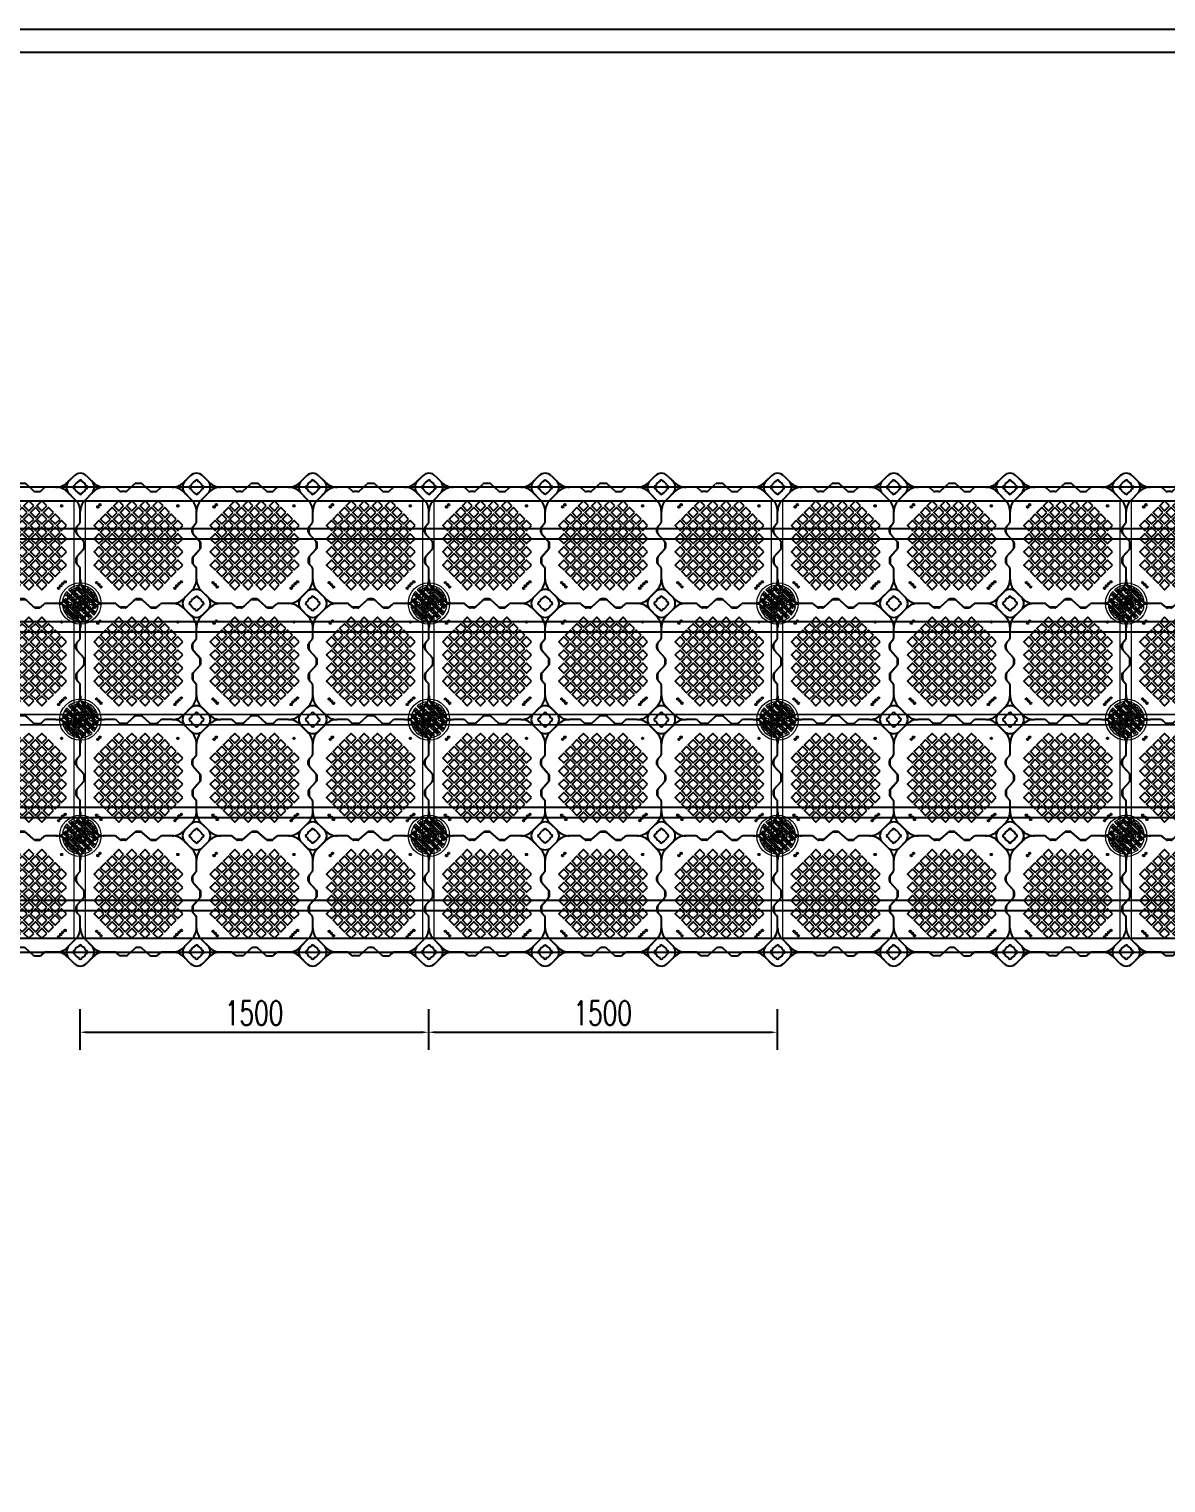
# Model space of a CAD drawing. Extents: x -31693 to 409283, y -98233 to 151957.
# Drawn here: x 226014 to 274927, y 89410 to 151957 of the extents above; entities that cross this region are included whole.
import ezdxf

# ---------------------------------------------------------------- set-up
doc = ezdxf.new("R2010")
doc.units = 0
doc.header["$LTSCALE"] = 1000
doc.header["$MEASUREMENT"] = 0
doc.layers.add('2维浮筒', color=253, linetype='Continuous', lineweight=5)
doc.layers.add('文字及标注', color=3, linetype='Continuous', lineweight=15)
for name, color, linetype in [('PUB_DIM', 3, 'Continuous'), ('W-FLOAT_BOWL浮筒', 253, 'Continuous'), ('W-STEEL_FRAME钢架', 3, 'Continuous'), ('短销钉', 253, 'Continuous'), ('边梁（14a槽钢', 3, 'Continuous')]:
    doc.layers.add(name, color=color, linetype=linetype)
doc.styles.add('STANDARD_T3', font='simplex.shx', dxfattribs={"width": 0.7, "bigfont": 'gbcbig.shx'})
doc.dimstyles.new('W&&30', dxfattribs={"dimtxt": 105, "dimasz": 30, "dimexe": 75, "dimexo": 90, "dimgap": 30, "dimtad": 1, "dimdec": 0, "dimzin": 0, "dimdsep": 46, "dimtxsty": 'STANDARD_T3', "dimcen": 0.09, "dimclrd": 1, "dimclre": 1, "dimclrt": 7, "dimazin": 2, "dimtfac": 1, "dimtdec": 0, "dimtix": 1, "dimtmove": 2, "dimatfit": 3, "dimfxl": 100, "dimtolj": 1, "dimtzin": 0, "dimarcsym": 0})

# ---------------------------------------------------------------- blocks, each defined once
blk = doc.blocks.new('旗华浮筒')
at = {"layer": 'W-FLOAT_BOWL浮筒'}
for p, q in [((-548.8, 526.9), (-526.9, 548.8)), ((-473.2, 548.8), (-444.8, 520.5)), ((-332.9, 513.4), (-344.7, 502.6)), ((-303.9, 516), (-326.1, 516)), ((-297.1, 513.4), (-264.4, 483.6)), ((-202.9, 513.4), (-235.6, 483.6)), ((-196.1, 516), (-173.9, 516)), ((-167.1, 513.4), (-155.3, 502.6)), ((-26.8, 548.8), (-55.2, 520.5)), ((26.9, 548.8), (48.8, 526.9)), ((-548.8, 473.2), (-520.5, 444.8)), ((-479.5, 444.8), (-444.8, 479.5)), ((-395.4, 500), (-351.5, 500)), ((-257.6, 481), (-242.4, 481)), ((-148.5, 500), (-104.7, 500)), ((-20.5, 444.8), (-55.2, 479.5)), ((48.8, 473.2), (20.5, 444.8)), ((-500, 351.5), (-500, 395.4)), ((0, 351.3), (0, 395.4)), ((-516, 303.9), (-516, 326.1)), ((-513.4, 332.9), (-502.6, 344.7)), ((-19, 307.4), (-19, 322.6)), ((-16.4, 329.4), (-2.6, 344.5)), ((-513.4, 297.1), (-483.6, 264.4)), ((-481, 242.4), (-481, 257.6)), ((-16.4, 300.6), (13.4, 267.9)), ((16, 238.9), (16, 261.1)), ((-516, 196.1), (-516, 173.9)), ((-513.4, 202.9), (-483.6, 235.6)), ((-19, 192.6), (-19, 177.4)), ((-16.4, 199.4), (13.4, 232.1)), ((-513.4, 167.1), (-502.6, 155.3)), ((-500, 104.7), (-500, 148.5)), ((-16.4, 170.6), (-2.6, 155.5)), ((0, 104.7), (0, 148.7)), ((-548.8, 26.8), (-520.5, 55.2)), ((-444.8, 20.5), (-479.5, 55.2)), ((-395.4, 0), (-351.3, 0)), ((-329.4, 16.4), (-344.5, 2.6)), ((-307.4, 19), (-322.6, 19)), ((-300.6, 16.4), (-267.9, -13.4)), ((-199.4, 16.4), (-232.1, -13.4)), ((-192.6, 19), (-177.4, 19)), ((-170.6, 16.4), (-155.5, 2.6)), ((-148.7, 0), (-104.7, 0)), ((-55.2, 20.5), (-20.5, 55.2)), ((48.8, 26.8), (20.5, 55.2)), ((-526.9, -48.8), (-548.8, -26.9)), ((-473.2, -48.8), (-444.8, -20.5)), ((-261.1, -16), (-238.9, -16)), ((-26.8, -48.8), (-55.2, -20.5)), ((48.8, -26.9), (26.9, -48.8))]:
    blk.add_line(p, q, dxfattribs=at)
for points in [[(-334.9, 398.5), (-313.6, 419.7), (-334.9, 440.9), (-356.1, 419.7)], [(-278.3, 398.5), (-257.1, 419.7), (-278.3, 440.9), (-299.5, 419.7)], [(-221.7, 398.5), (-200.5, 419.7), (-221.7, 440.9), (-242.9, 419.7)], [(-165.1, 398.5), (-143.9, 419.7), (-165.1, 440.9), (-186.4, 419.7)], [(-391.4, 341.9), (-370.2, 363.1), (-391.4, 384.4), (-412.6, 363.1)], [(-363.1, 370.2), (-341.9, 391.4), (-363.1, 412.6), (-384.4, 391.4)], [(-334.9, 341.9), (-313.6, 363.1), (-334.9, 384.4), (-356.1, 363.1)], [(-306.6, 370.2), (-285.4, 391.4), (-306.6, 412.6), (-327.8, 391.4)], [(-278.3, 341.9), (-257.1, 363.1), (-278.3, 384.4), (-299.5, 363.1)], [(-250, 370.2), (-228.8, 391.4), (-250, 412.6), (-271.2, 391.4)], [(-221.7, 341.9), (-200.5, 363.1), (-221.7, 384.4), (-242.9, 363.1)], [(-193.4, 370.2), (-172.2, 391.4), (-193.4, 412.6), (-214.6, 391.4)], [(-165.1, 341.9), (-143.9, 363.1), (-165.1, 384.4), (-186.4, 363.1)], [(-136.9, 370.2), (-115.6, 391.4), (-136.9, 412.6), (-158.1, 391.4)], [(-108.6, 341.9), (-87.4, 363.1), (-108.6, 384.4), (-129.8, 363.1)], [(-419.7, 313.6), (-398.5, 334.9), (-419.7, 356.1), (-440.9, 334.9)], [(-391.4, 285.4), (-370.2, 306.6), (-391.4, 327.8), (-412.6, 306.6)], [(-363.1, 313.6), (-341.9, 334.9), (-363.1, 356.1), (-384.4, 334.9)], [(-334.9, 285.4), (-313.6, 306.6), (-334.9, 327.8), (-356.1, 306.6)], [(-306.6, 313.6), (-285.4, 334.9), (-306.6, 356.1), (-327.8, 334.9)], [(-278.3, 285.4), (-257.1, 306.6), (-278.3, 327.8), (-299.5, 306.6)], [(-250, 313.6), (-228.8, 334.9), (-250, 356.1), (-271.2, 334.9)], [(-221.7, 285.4), (-200.5, 306.6), (-221.7, 327.8), (-242.9, 306.6)], [(-193.4, 313.6), (-172.2, 334.9), (-193.4, 356.1), (-214.6, 334.9)], [(-165.1, 285.4), (-143.9, 306.6), (-165.1, 327.8), (-186.4, 306.6)], [(-136.9, 313.6), (-115.6, 334.9), (-136.9, 356.1), (-158.1, 334.9)], [(-108.6, 285.4), (-87.4, 306.6), (-108.6, 327.8), (-129.8, 306.6)], [(-80.3, 313.6), (-59.1, 334.9), (-80.3, 356.1), (-101.5, 334.9)], [(-419.7, 257.1), (-398.5, 278.3), (-419.7, 299.5), (-440.9, 278.3)], [(-391.4, 228.8), (-370.2, 250), (-391.4, 271.2), (-412.6, 250)], [(-363.1, 257.1), (-341.9, 278.3), (-363.1, 299.5), (-384.4, 278.3)], [(-334.9, 228.8), (-313.6, 250), (-334.9, 271.2), (-356.1, 250)], [(-306.6, 257.1), (-285.4, 278.3), (-306.6, 299.5), (-327.8, 278.3)], [(-278.3, 228.8), (-257.1, 250), (-278.3, 271.2), (-299.5, 250)], [(-250, 257.1), (-228.8, 278.3), (-250, 299.5), (-271.2, 278.3)], [(-221.7, 228.8), (-200.5, 250), (-221.7, 271.2), (-242.9, 250)], [(-193.4, 257.1), (-172.2, 278.3), (-193.4, 299.5), (-214.6, 278.3)], [(-165.1, 228.8), (-143.9, 250), (-165.1, 271.2), (-186.4, 250)], [(-136.9, 257.1), (-115.6, 278.3), (-136.9, 299.5), (-158.1, 278.3)], [(-108.6, 228.8), (-87.4, 250), (-108.6, 271.2), (-129.8, 250)], [(-80.3, 257.1), (-59.1, 278.3), (-80.3, 299.5), (-101.5, 278.3)], [(-419.7, 200.5), (-398.5, 221.7), (-419.7, 242.9), (-440.9, 221.7)], [(-391.4, 172.2), (-370.2, 193.4), (-391.4, 214.6), (-412.6, 193.4)], [(-363.1, 200.5), (-341.9, 221.7), (-363.1, 242.9), (-384.4, 221.7)], [(-334.9, 172.2), (-313.6, 193.4), (-334.9, 214.6), (-356.1, 193.4)], [(-306.6, 200.5), (-285.4, 221.7), (-306.6, 242.9), (-327.8, 221.7)], [(-278.3, 172.2), (-257.1, 193.4), (-278.3, 214.6), (-299.5, 193.4)], [(-250, 200.5), (-228.8, 221.7), (-250, 242.9), (-271.2, 221.7)], [(-221.7, 172.2), (-200.5, 193.4), (-221.7, 214.6), (-242.9, 193.4)], [(-193.4, 200.5), (-172.2, 221.7), (-193.4, 242.9), (-214.6, 221.7)], [(-165.1, 172.2), (-143.9, 193.4), (-165.1, 214.6), (-186.4, 193.4)], [(-136.9, 200.5), (-115.6, 221.7), (-136.9, 242.9), (-158.1, 221.7)], [(-108.6, 172.2), (-87.4, 193.4), (-108.6, 214.6), (-129.8, 193.4)], [(-80.3, 200.5), (-59.1, 221.7), (-80.3, 242.9), (-101.5, 221.7)], [(-419.7, 143.9), (-398.5, 165.1), (-419.7, 186.4), (-440.9, 165.1)], [(-391.4, 115.6), (-370.2, 136.9), (-391.4, 158.1), (-412.6, 136.9)], [(-363.1, 143.9), (-341.9, 165.1), (-363.1, 186.4), (-384.4, 165.1)], [(-363.1, 87.4), (-341.9, 108.6), (-363.1, 129.8), (-384.4, 108.6)], [(-334.9, 115.6), (-313.6, 136.9), (-334.9, 158.1), (-356.1, 136.9)], [(-306.6, 143.9), (-285.4, 165.1), (-306.6, 186.4), (-327.8, 165.1)], [(-306.6, 87.4), (-285.4, 108.6), (-306.6, 129.8), (-327.8, 108.6)], [(-278.3, 115.6), (-257.1, 136.9), (-278.3, 158.1), (-299.5, 136.9)], [(-250, 143.9), (-228.8, 165.1), (-250, 186.4), (-271.2, 165.1)], [(-250, 87.4), (-228.8, 108.6), (-250, 129.8), (-271.2, 108.6)], [(-221.7, 115.6), (-200.5, 136.9), (-221.7, 158.1), (-242.9, 136.9)], [(-193.4, 143.9), (-172.2, 165.1), (-193.4, 186.4), (-214.6, 165.1)], [(-193.4, 87.4), (-172.2, 108.6), (-193.4, 129.8), (-214.6, 108.6)], [(-165.1, 115.6), (-143.9, 136.9), (-165.1, 158.1), (-186.4, 136.9)], [(-136.9, 143.9), (-115.6, 165.1), (-136.9, 186.4), (-158.1, 165.1)], [(-136.9, 87.4), (-115.6, 108.6), (-136.9, 129.8), (-158.1, 108.6)], [(-108.6, 115.6), (-87.4, 136.9), (-108.6, 158.1), (-129.8, 136.9)], [(-80.3, 143.9), (-59.1, 165.1), (-80.3, 186.4), (-101.5, 165.1)], [(-334.9, 59.1), (-313.6, 80.3), (-334.9, 101.5), (-356.1, 80.3)], [(-278.3, 59.1), (-257.1, 80.3), (-278.3, 101.5), (-299.5, 80.3)], [(-221.7, 59.1), (-200.5, 80.3), (-221.7, 101.5), (-242.9, 80.3)], [(-165.1, 59.1), (-143.9, 80.3), (-165.1, 101.5), (-186.4, 80.3)]]:
    blk.add_lwpolyline(points, close=True, dxfattribs=at)
for centre in [(-429.4, 411), (-419.7, 419.7), (-411, 429.4), (-84.8, 424.4), (-75.6, 415.2), (-434.7, 92.9), (-424.4, 84.8), (-415.2, 75.6), (-407.1, 65.3), (-80.3, 80.3)]:
    blk.add_circle(centre, 3.5, dxfattribs=at)
for centre, radius, start, end in [((-522, 500), 38, 135, 225), ((-524, 500), 7, 90, 270), ((-500, 522), 38, 45, 135), ((-500, 500), 25, 106.2602, 163.7398), ((-500, 524), 7, 0, 180), ((-500, 500), 25, 16.2602, 73.7398), ((-476, 500), 7, 270, 90), ((-395.3, 570), 70, 225, 270), ((-351.5, 510), 10, 270, 312.27369), ((-326.1, 506), 10, 90, 132.27369), ((-303.9, 506), 10, 47.72631, 90), ((-196.1, 506), 10, 90, 132.27369), ((-173.9, 506), 10, 47.72631, 90), ((-148.5, 510), 10, 227.72631, 270), ((-104.7, 570), 70, 270, 315), ((-24, 500), 7, 90, 270), ((0, 522), 38, 45, 135), ((0, 500), 25, 106.2602, 163.7398), ((0, 524), 7, 0, 180), ((0, 500), 25, 16.2602, 73.7398), ((24, 500), 7, 270, 90), ((22, 500), 38, 315, 45), ((-500, 500), 25, 196.2602, 253.7398), ((-570, 395.3), 70, 0, 45), ((-500, 476), 7, 180, 0), ((-430, 395.3), 70, 135, 180), ((-500, 500), 25, 286.2602, 343.7398), ((-395.3, 430), 70, 90, 135), ((-257.6, 491), 10, 227.72631, 270), ((-242.4, 491), 10, 270, 312.27369), ((-104.7, 430), 70, 45, 90), ((0, 500), 25, 196.2602, 253.7398), ((-70, 395.3), 70, 0, 45), ((0, 476), 7, 180, 0), ((70, 395.3), 70, 135, 180), ((0, 500), 25, 286.2602, 343.7398), ((-506, 326.1), 10, 137.72631, 180), ((-510, 351.5), 10, 317.72631, 0), ((-9, 322.6), 10, 137.72631, 180), ((-10, 351.3), 10, 317.72631, 0), ((-506, 303.9), 10, 180, 222.27369), ((-491, 257.6), 10, 0, 42.27369), ((-9, 307.4), 10, 180, 222.27369), ((6, 261.1), 10, 0, 42.27369), ((-506, 196.1), 10, 137.72631, 180), ((-491, 242.4), 10, 317.72631, 0), ((-9, 192.6), 10, 137.72631, 180), ((6, 238.9), 10, 317.72631, 0), ((-506, 173.9), 10, 180, 222.27369), ((-510, 148.5), 10, 0, 42.27369), ((-9, 177.4), 10, 180, 222.27369), ((-10, 148.7), 10, 0, 42.27369), ((-570, 104.7), 70, 315, 0), ((-430, 104.7), 70, 180, 225), ((-70, 104.7), 70, 315, 0), ((70, 104.7), 70, 180, 225), ((-522, 0), 38, 135, 225), ((-524, 0), 7, 90, 270), ((-500, 0), 25, 106.2602, 163.7398), ((-500, 24), 7, 0, 180), ((-500, 0), 25, 16.2602, 73.7398), ((-476, 0), 7, 270, 90), ((-395.3, 70), 70, 225, 270), ((-395.3, -70), 70, 90, 135), ((-351.3, 10), 10, 270, 312.27369), ((-322.6, 9), 10, 90, 132.27369), ((-307.4, 9), 10, 47.72631, 90), ((-192.6, 9), 10, 90, 132.27369), ((-177.4, 9), 10, 47.72631, 90), ((-148.7, 10), 10, 227.72631, 270), ((-104.7, 70), 70, 270, 315), ((-104.7, -70), 70, 45, 90), ((-24, 0), 7, 90, 270), ((0, 0), 25, 106.2602, 163.7398), ((0, 24), 7, 0, 180), ((0, 0), 25, 16.2602, 73.7398), ((24, 0), 7, 270, 90), ((22, 0), 38, 315, 45), ((-500, -22), 38, 225, 315), ((-500, 0), 25, 196.2602, 253.7398), ((-500, -24), 7, 180, 0), ((-500, 0), 25, 286.2602, 343.7398), ((-261.1, -6), 10, 227.72631, 270), ((-238.9, -6), 10, 270, 312.27369), ((0, -22), 38, 225, 315), ((0, 0), 25, 196.2602, 253.7398), ((0, -24), 7, 180, 0), ((0, 0), 25, 286.2602, 343.7398)]:
    blk.add_arc(centre, radius, start, end, dxfattribs=at)
blk = doc.blocks.new('dsm2')
at = {"color": 251, "lineweight": 5}
for p, q in [((-77.5, 0.3), (-0.3, 77.5)), ((-76.4, -12.8), (12.8, 76.4)), ((-58.2, -51.2), (51.2, 58.2)), ((-51.2, -58.2), (58.2, 51.2)), ((-12.8, -76.4), (76.4, 12.8)), ((0.3, -77.5), (77.5, -0.3))]:
    blk.add_line(p, q, dxfattribs=at)
for centre, radius in [((0, 0), 89), ((-32.2, 64), 2.5), ((-20.9, 65.4), 2.5), ((-14.5, 71.8), 2.5), ((7.4, 62.6), 2.5), ((13.8, 68.9), 2.5), ((18.7, 64), 2.5), ((35, 60.5), 2.5), ((-71.8, 14.5), 2.5), ((-65.4, 20.9), 2.5), ((-64, 32.2), 2.5), ((-59, 27.2), 2.5), ((-57.6, 38.5), 2.5), ((-56.2, -1.1), 2.5), ((-52.7, 33.6), 2.5), ((-51.3, 44.9), 2.5), ((-49.9, 5.3), 2.5), ((-46.3, 40), 2.5), ((-44.9, 51.3), 2.5), ((-44.9, 0.4), 2.5), ((-43.5, 11.7), 2.5), ((-40, 46.3), 2.5), ((-38.5, 57.6), 2.5), ((-38.5, 6.7), 2.5), ((-37.1, 18), 2.5), ((-33.6, 52.7), 2.5), ((-32.2, 13.1), 2.5), ((-30.8, 24.4), 2.5), ((-27.2, 59), 2.5), ((-25.8, 19.4), 2.5), ((-24.4, 30.8), 2.5), ((-22.3, 3.2), 2.5), ((-19.4, 25.8), 2.5), ((-18, 37.1), 2.5), ((-17.3, -1.8), 2.5), ((-15.9, 9.5), 2.5), ((-13.1, 32.2), 2.5), ((-11.7, 43.5), 2.5), ((-11, 4.6), 2.5), ((-9.5, 15.9), 2.5), ((-6.7, 38.5), 2.5), ((-4.6, 11), 2.5), ((0, 45), 6), ((-3.2, 22.3), 2.5), ((1.1, 56.2), 2.5), ((1.8, 17.3), 2.5), ((3.2, 28.6), 2.5), ((6, 51.3), 2.5), ((8.1, 23.7), 2.5), ((9.5, 35), 2.5), ((12.4, 57.6), 2.5), ((14.5, 30.1), 2.5), ((15.9, 41.4), 2.5), ((17.3, 1.8), 2.5), ((20.9, 36.4), 2.5), ((22.3, 47.7), 2.5), ((23.7, 8.1), 2.5), ((27.2, 42.8), 2.5), ((28.6, 54.1), 2.5), ((28.6, 3.2), 2.5), ((30.1, 14.5), 2.5), ((33.6, 49.1), 2.5), ((35, 9.5), 2.5), ((36.4, 20.9), 2.5), ((40, 55.5), 2.5), ((41.4, 15.9), 2.5), ((42.8, 27.2), 2.5), ((44.9, -0.4), 2.5), ((47.7, 22.3), 2.5), ((49.1, 33.6), 2.5), ((51.3, 6), 2.5), ((54.1, 28.6), 2.5), ((55.5, 40), 2.5), ((56.2, 1.1), 2.5), ((57.6, 12.4), 2.5), ((60.5, 35), 2.5), ((62.6, 7.4), 2.5), ((64, 18.7), 2.5), ((68.9, 13.8), 2.5), ((-68.9, -13.8), 2.5), ((-64, -18.7), 2.5), ((-62.6, -7.4), 2.5), ((-60.5, -35), 2.5), ((-57.6, -12.4), 2.5), ((-55.5, -40), 2.5), ((-54.1, -28.6), 2.5), ((-51.3, -6), 2.5), ((-49.1, -33.6), 2.5), ((-47.7, -22.3), 2.5), ((-42.8, -27.2), 2.5), ((-41.4, -15.9), 2.5), ((-40, -55.5), 2.5), ((-36.4, -20.9), 2.5), ((-35, -9.5), 2.5), ((-35, -60.5), 2.5), ((-33.6, -49.1), 2.5), ((-30.1, -14.5), 2.5), ((-28.6, -3.2), 2.5), ((-28.6, -54.1), 2.5), ((-27.2, -42.8), 2.5), ((-23.7, -8.1), 2.5), ((-22.3, -47.7), 2.5), ((-20.9, -36.4), 2.5), ((-18.7, -64), 2.5), ((-15.9, -41.4), 2.5), ((-14.5, -30.1), 2.5), ((-12.4, -57.6), 2.5), ((-9.5, -35), 2.5), ((-8.1, -23.7), 2.5), ((-7.4, -62.6), 2.5), ((-6, -51.3), 2.5), ((0, -45), 6), ((-3.2, -28.6), 2.5), ((-1.8, -17.3), 2.5), ((-1.1, -56.2), 2.5), ((3.2, -22.3), 2.5), ((4.6, -11), 2.5), ((6.7, -38.5), 2.5), ((9.5, -15.9), 2.5), ((11, -4.6), 2.5), ((11.7, -43.5), 2.5), ((13.1, -32.2), 2.5), ((15.9, -9.5), 2.5), ((18, -37.1), 2.5), ((19.4, -25.8), 2.5), ((22.3, -3.2), 2.5), ((24.4, -30.8), 2.5), ((25.8, -19.4), 2.5), ((27.2, -59), 2.5), ((30.8, -24.4), 2.5), ((32.2, -13.1), 2.5), ((32.2, -64), 2.5), ((33.6, -52.7), 2.5), ((37.1, -18), 2.5), ((38.5, -6.7), 2.5), ((38.5, -57.6), 2.5), ((40, -46.3), 2.5), ((43.5, -11.7), 2.5), ((44.9, -51.3), 2.5), ((46.3, -40), 2.5), ((49.9, -5.3), 2.5), ((51.3, -44.9), 2.5), ((52.7, -33.6), 2.5), ((57.6, -38.5), 2.5), ((59, -27.2), 2.5), ((64, -32.2), 2.5), ((65.4, -20.9), 2.5), ((71.8, -14.5), 2.5), ((-13.8, -68.9), 2.5), ((14.5, -71.8), 2.5), ((20.9, -65.4), 2.5)]:
    blk.add_circle(centre, radius, dxfattribs=at)
for centre, radius, start, end in [((0, 0), 77.5, 90.20868, 179.79132), ((0, 0), 77.5, 48.69907, 80.49593), ((-5.3, 49.9), 2.5, 9.98859, 265.11194), ((0, 0), 77.5, 9.50407, 41.30093), ((0, 0), 77.5, 189.50407, 221.30093), ((0, 0), 77.5, 228.69907, 260.49593), ((0, 0), 77.5, 270.20868, 359.79132), ((5.3, -49.9), 2.5, 189.98859, 85.11194)]:
    blk.add_arc(centre, radius, start, end, dxfattribs=at)
blk = doc.blocks.new('ds')
at = {"color": 6}
blk.add_lwpolyline([(-6.5, -3.8), (0, -7.5), (6.5, -3.8), (6.5, 3.8), (0, 7.5), (-6.5, 3.8)], close=True, dxfattribs=at)
at = {"color": 5, "lineweight": -3}
blk.add_circle((0, 0), 9, dxfattribs=at)
at = {"lineweight": -3}
blk.add_circle((0, 0), 4, dxfattribs=at)
at = {"color": 251, "lineweight": 5, "rotation": 90}
blk.add_blockref('dsm2', (0, 0), dxfattribs=at)
blk = doc.blocks.new('*U88')
at = {"layer": '文字及标注', "color": 5}
blk.add_lwpolyline([(-25, -971), (25, -971), (25, 913), (-25, 913)], close=True, dxfattribs=at)
blk = doc.blocks.new('*U89')
at = {"layer": '文字及标注', "color": 0, "linetype": 'ByBlock', "lineweight": -2, "transparency": 16777216}
for p in [(0, 0), (1500, 0), (3000, 0), (4500, 0)]:
    blk.add_blockref('*U88', p, dxfattribs=at)
blk = doc.blocks.new('*D100')
at = {"layer": 'Defpoints', "color": 0, "transparency": 16777216}
for p in [(227013.3, 30611.8), (228513.3, 30611.8), (228513.3, 30209)]:
    blk.add_point(p, dxfattribs=at)
at = {"layer": 'PUB_DIM', "color": 1, "lineweight": -2, "transparency": 16777216}
for p, q in [((227013.3, 30309), (227013.3, 30134)), ((228513.3, 30309), (228513.3, 30134)), ((227043.3, 30209), (228483.3, 30209))]:
    blk.add_line(p, q, dxfattribs=at)
at = {"layer": 'PUB_DIM', "color": 1, "transparency": 16777216}
for points in [[(227043.3, 30214), (227043.3, 30204), (227013.3, 30209)], [(228483.3, 30214), (228483.3, 30204), (228513.3, 30209)]]:
    blk.add_solid(points, dxfattribs=at)
at = {"layer": 'PUB_DIM', "color": 7, "transparency": 16777216, "insert": (227763.3, 30291.5), "char_height": 105, "attachment_point": 5, "style": 'STANDARD_T3'}
blk.add_mtext('\\A1;1500', dxfattribs=at)
blk = doc.blocks.new('*D101')
at = {"layer": 'Defpoints', "color": 0, "transparency": 16777216}
for p in [(228513.3, 30611.8), (230013.3, 30611.8), (230013.3, 30209)]:
    blk.add_point(p, dxfattribs=at)
at = {"layer": 'PUB_DIM', "color": 1, "lineweight": -2, "transparency": 16777216}
for p, q in [((228513.3, 30309), (228513.3, 30134)), ((230013.3, 30309), (230013.3, 30134)), ((228543.3, 30209), (229983.3, 30209))]:
    blk.add_line(p, q, dxfattribs=at)
at = {"layer": 'PUB_DIM', "color": 1, "transparency": 16777216}
for points in [[(228543.3, 30214), (228543.3, 30204), (228513.3, 30209)], [(229983.3, 30214), (229983.3, 30204), (230013.3, 30209)]]:
    blk.add_solid(points, dxfattribs=at)
at = {"layer": 'PUB_DIM', "color": 7, "transparency": 16777216, "insert": (229263.3, 30291.5), "char_height": 105, "attachment_point": 5, "style": 'STANDARD_T3'}
blk.add_mtext('\\A1;1500', dxfattribs=at)
blk = doc.blocks.new('ADad')
at = {"layer": '2维浮筒'}
for p, q in [((229999.7, 31857.8), (229999.7, 31880.1)), ((230002.3, 31851.1), (230032.1, 31818.3)), ((231499.7, 31857.8), (231499.7, 31880.1)), ((230002.3, 31756.8), (230032.1, 31789.6)), ((230034.7, 31796.3), (230034.7, 31811.6)), ((229999.7, 31750.1), (229999.7, 31727.8)), ((230002.3, 31721.1), (230013.1, 31709.2)), ((230015.7, 31658.5), (230015.7, 31702.5)), ((229966.9, 31580.8), (229995.2, 31609.1)), ((229966.9, 31580.9), (229988.8, 31602.8)), ((229966.9, 31580.9), (229988.8, 31602.8)), ((229966.9, 31580.9), (229988.8, 31602.8)), ((230070.9, 31574.5), (230036.2, 31609.2)), ((230042.5, 31602.8), (230070.9, 31574.5)), ((230042.5, 31602.8), (230070.9, 31574.5)), ((230042.5, 31602.8), (230070.9, 31574.5)), ((229966.9, 31527.1), (229995.2, 31498.8)), ((229988.8, 31505.1), (229966.9, 31527)), ((229988.8, 31505.1), (229966.9, 31527)), ((229988.8, 31505.1), (229966.9, 31527)), ((230070.9, 31533.4), (230036.2, 31498.7)), ((230042.5, 31505.1), (230070.9, 31533.4)), ((230042.5, 31505.1), (230070.9, 31533.4)), ((230042.5, 31505.1), (230070.9, 31533.4)), ((230015.7, 31405.4), (230015.7, 31449.2)), ((229999.7, 31357.8), (229999.7, 31380.1)), ((230002.3, 31386.8), (230013.1, 31398.7)), ((230002.3, 31351.1), (230032.1, 31318.3)), ((230002.3, 31256.8), (230032.1, 31289.6)), ((230034.7, 31296.3), (230034.7, 31311.6)), ((229999.7, 31250.1), (229999.7, 31227.8)), ((230002.3, 31221.1), (230013.1, 31209.2)), ((230015.7, 31158.5), (230015.7, 31202.5)), ((229966.9, 31080.8), (229995.2, 31109.1)), ((229966.9, 31080.9), (229988.8, 31102.8)), ((230070.9, 31074.5), (230036.2, 31109.2)), ((230042.5, 31102.8), (230070.9, 31074.5)), ((229966.9, 31027.1), (229995.2, 30998.8)), ((229988.8, 31005.1), (229966.9, 31027)), ((230070.9, 31033.4), (230036.2, 30998.7)), ((230042.5, 31005.1), (230070.9, 31033.4)), ((230002.3, 30886.8), (230013.1, 30898.7)), ((230015.7, 30905.4), (230015.7, 30949.2)), ((229999.7, 30857.8), (229999.7, 30880.1)), ((230002.3, 30851.1), (230032.1, 30818.3)), ((230002.3, 30756.8), (230032.1, 30789.6)), ((230002.3, 30756.8), (230032.1, 30789.6)), ((230034.7, 30796.3), (230034.7, 30811.6)), ((229999.7, 30750.1), (229999.7, 30727.8)), ((229999.7, 30750.1), (229999.7, 30727.8)), ((230002.3, 30721.1), (230013.1, 30709.2)), ((230002.3, 30721.1), (230013.1, 30709.2)), ((230015.7, 30658.5), (230015.7, 30702.5)), ((230015.7, 30658.5), (230015.7, 30702.5)), ((229966.9, 30580.8), (229995.2, 30609.1)), ((229966.9, 30580.8), (229995.2, 30609.1)), ((229966.9, 30580.9), (229988.8, 30602.8)), ((229966.9, 30580.9), (229988.8, 30602.8)), ((229966.9, 30580.9), (229988.8, 30602.8)), ((230070.9, 30574.5), (230036.2, 30609.2)), ((230070.9, 30574.5), (230036.2, 30609.2)), ((230042.5, 30602.8), (230070.9, 30574.5)), ((230042.5, 30602.8), (230070.9, 30574.5)), ((230042.5, 30602.8), (230070.9, 30574.5)), ((229966.9, 30527.1), (229995.2, 30498.8)), ((229966.9, 30527.1), (229995.2, 30498.8)), ((229988.8, 30505.1), (229966.9, 30527)), ((229988.8, 30505.1), (229966.9, 30527)), ((229988.8, 30505.1), (229966.9, 30527)), ((230070.9, 30533.4), (230036.2, 30498.7)), ((230070.9, 30533.4), (230036.2, 30498.7)), ((230042.5, 30505.1), (230070.9, 30533.4)), ((230042.5, 30505.1), (230070.9, 30533.4)), ((230042.5, 30505.1), (230070.9, 30533.4))]:
    blk.add_line(p, q, dxfattribs=at)
for centre, radius, start, end in [((230009.7, 31857.8), 10, 180, 222.27369), ((230024.7, 31811.6), 10, 0, 42.27369), ((230024.7, 31796.3), 10, 317.72631, 0), ((230009.7, 31750.1), 10, 137.72631, 180), ((230009.7, 31727.8), 10, 180, 222.27369), ((229945.7, 31658.6), 70, 315, 0), ((230005.7, 31702.5), 10, 0, 42.27369), ((230085.7, 31658.7), 70, 180, 225), ((230015.7, 31575.9), 38, 45, 135), ((230015.7, 31575.9), 38, 45, 135), ((230015.7, 31575.9), 38, 45, 135), ((229993.7, 31554), 38, 135, 225), ((229993.7, 31554), 38, 135, 225), ((229993.7, 31554), 38, 135, 225), ((229993.7, 31553.9), 38, 135, 225), ((229993.7, 31553.9), 38, 135, 225), ((229993.7, 31553.9), 38, 135, 225), ((229991.7, 31554), 7, 90, 270), ((229991.7, 31554), 7, 90, 270), ((229991.7, 31554), 7, 90, 270), ((229991.7, 31554), 7, 90, 270), ((229991.7, 31554), 7, 90, 270), ((229991.7, 31554), 7, 90, 270), ((230015.7, 31554), 25, 106.2602, 163.7398), ((230015.7, 31554), 25, 106.2602, 163.7398), ((230015.7, 31554), 25, 106.2602, 163.7398), ((230015.7, 31554), 25, 106.2602, 163.7398), ((230015.7, 31554), 25, 106.2602, 163.7398), ((230015.7, 31554), 25, 106.2602, 163.7398), ((230015.7, 31554), 25, 196.2602, 253.7398), ((230015.7, 31554), 25, 196.2602, 253.7398), ((230015.7, 31554), 25, 196.2602, 253.7398), ((230015.7, 31554), 25, 196.2602, 253.7398), ((230015.7, 31554), 25, 196.2602, 253.7398), ((230015.7, 31554), 25, 196.2602, 253.7398), ((230015.7, 31578), 7, 0, 180), ((230015.7, 31578), 7, 0, 180), ((230015.7, 31578), 7, 0, 180), ((230015.7, 31578), 7, 0, 180), ((230015.7, 31578), 7, 0, 180), ((230015.7, 31578), 7, 0, 180), ((230015.7, 31530), 7, 180, 0), ((230015.7, 31530), 7, 180, 0), ((230015.7, 31530), 7, 180, 0), ((230015.7, 31530), 7, 180, 0), ((230015.7, 31530), 7, 180, 0), ((230015.7, 31530), 7, 180, 0), ((230015.7, 31554), 25, 16.2602, 73.7398), ((230015.7, 31554), 25, 16.2602, 73.7398), ((230015.7, 31554), 25, 16.2602, 73.7398), ((230015.7, 31554), 25, 16.2602, 73.7398), ((230015.7, 31554), 25, 16.2602, 73.7398), ((230015.7, 31554), 25, 16.2602, 73.7398), ((230015.7, 31554), 25, 286.2602, 343.7398), ((230015.7, 31554), 25, 286.2602, 343.7398), ((230015.7, 31554), 25, 286.2602, 343.7398), ((230015.7, 31554), 25, 286.2602, 343.7398), ((230015.7, 31554), 25, 286.2602, 343.7398), ((230015.7, 31554), 25, 286.2602, 343.7398), ((230039.7, 31554), 7, 270, 90), ((230039.7, 31554), 7, 270, 90), ((230039.7, 31554), 7, 270, 90), ((230039.7, 31554), 7, 270, 90), ((230039.7, 31554), 7, 270, 90), ((230039.7, 31554), 7, 270, 90), ((230015.7, 31532), 38, 225, 315), ((230015.7, 31532), 38, 225, 315), ((230015.7, 31532), 38, 225, 315), ((229945.7, 31449.3), 70, 0, 45), ((230085.7, 31449.2), 70, 135, 180), ((230005.7, 31405.4), 10, 317.72631, 0), ((230009.7, 31380.1), 10, 137.72631, 180), ((230009.7, 31357.8), 10, 180, 222.27369), ((230024.7, 31311.6), 10, 0, 42.27369), ((230024.7, 31296.3), 10, 317.72631, 0), ((230009.7, 31250.1), 10, 137.72631, 180), ((230009.7, 31227.8), 10, 180, 222.27369), ((229945.7, 31158.6), 70, 315, 0), ((230005.7, 31202.5), 10, 0, 42.27369), ((230085.7, 31158.7), 70, 180, 225), ((230015.7, 31075.9), 38, 45, 135), ((229993.7, 31054), 38, 135, 225), ((229993.7, 31053.9), 38, 135, 225), ((229991.7, 31054), 7, 90, 270), ((229991.7, 31054), 7, 90, 270), ((230015.7, 31054), 25, 106.2602, 163.7398), ((230015.7, 31054), 25, 106.2602, 163.7398), ((230015.7, 31054), 25, 196.2602, 253.7398), ((230015.7, 31054), 25, 196.2602, 253.7398), ((230015.7, 31078), 7, 0, 180), ((230015.7, 31078), 7, 0, 180), ((230015.7, 31030), 7, 180, 0), ((230015.7, 31030), 7, 180, 0), ((230015.7, 31054), 25, 16.2602, 73.7398), ((230015.7, 31054), 25, 16.2602, 73.7398), ((230015.7, 31054), 25, 286.2602, 343.7398), ((230015.7, 31054), 25, 286.2602, 343.7398), ((230039.7, 31054), 7, 270, 90), ((230039.7, 31054), 7, 270, 90), ((230015.7, 31032), 38, 225, 315), ((229945.7, 30949.3), 70, 0, 45), ((230085.7, 30949.2), 70, 135, 180), ((230005.7, 30905.4), 10, 317.72631, 0), ((230009.7, 30880.1), 10, 137.72631, 180), ((230009.7, 30857.8), 10, 180, 222.27369), ((230024.7, 30811.6), 10, 0, 42.27369), ((230024.7, 30796.3), 10, 317.72631, 0), ((230024.7, 30796.3), 10, 317.72631, 0), ((230009.7, 30750.1), 10, 137.72631, 180), ((230009.7, 30750.1), 10, 137.72631, 180), ((230009.7, 30727.8), 10, 180, 222.27369), ((230009.7, 30727.8), 10, 180, 222.27369), ((229945.7, 30658.6), 70, 315, 0), ((229945.7, 30658.6), 70, 315, 0), ((230005.7, 30702.5), 10, 0, 42.27369), ((230005.7, 30702.5), 10, 0, 42.27369), ((230085.7, 30658.7), 70, 180, 225), ((230085.7, 30658.7), 70, 180, 225), ((230015.7, 30575.9), 38, 45, 135), ((230015.7, 30575.9), 38, 45, 135), ((230015.7, 30575.9), 38, 45, 135), ((229993.7, 30554), 38, 135, 225), ((229993.7, 30554), 38, 135, 225), ((229993.7, 30554), 38, 135, 225), ((229993.7, 30553.9), 38, 135, 225), ((229993.7, 30553.9), 38, 135, 225), ((229993.7, 30553.9), 38, 135, 225), ((229991.7, 30554), 7, 90, 270), ((229991.7, 30554), 7, 90, 270), ((229991.7, 30554), 7, 90, 270), ((229991.7, 30554), 7, 90, 270), ((229991.7, 30554), 7, 90, 270), ((229991.7, 30554), 7, 90, 270), ((230015.7, 30554), 25, 106.2602, 163.7398), ((230015.7, 30554), 25, 106.2602, 163.7398), ((230015.7, 30554), 25, 106.2602, 163.7398), ((230015.7, 30554), 25, 106.2602, 163.7398), ((230015.7, 30554), 25, 106.2602, 163.7398), ((230015.7, 30554), 25, 106.2602, 163.7398), ((230015.7, 30554), 25, 196.2602, 253.7398), ((230015.7, 30554), 25, 196.2602, 253.7398), ((230015.7, 30554), 25, 196.2602, 253.7398), ((230015.7, 30554), 25, 196.2602, 253.7398), ((230015.7, 30554), 25, 196.2602, 253.7398), ((230015.7, 30554), 25, 196.2602, 253.7398), ((230015.7, 30578), 7, 0, 180), ((230015.7, 30578), 7, 0, 180), ((230015.7, 30578), 7, 0, 180), ((230015.7, 30578), 7, 0, 180), ((230015.7, 30578), 7, 0, 180), ((230015.7, 30578), 7, 0, 180), ((230015.7, 30530), 7, 180, 0), ((230015.7, 30530), 7, 180, 0), ((230015.7, 30530), 7, 180, 0), ((230015.7, 30530), 7, 180, 0), ((230015.7, 30530), 7, 180, 0), ((230015.7, 30530), 7, 180, 0), ((230015.7, 30554), 25, 16.2602, 73.7398), ((230015.7, 30554), 25, 16.2602, 73.7398), ((230015.7, 30554), 25, 16.2602, 73.7398), ((230015.7, 30554), 25, 16.2602, 73.7398), ((230015.7, 30554), 25, 16.2602, 73.7398), ((230015.7, 30554), 25, 16.2602, 73.7398), ((230015.7, 30554), 25, 286.2602, 343.7398), ((230015.7, 30554), 25, 286.2602, 343.7398), ((230015.7, 30554), 25, 286.2602, 343.7398), ((230015.7, 30554), 25, 286.2602, 343.7398), ((230015.7, 30554), 25, 286.2602, 343.7398), ((230015.7, 30554), 25, 286.2602, 343.7398), ((230039.7, 30554), 7, 270, 90), ((230039.7, 30554), 7, 270, 90), ((230039.7, 30554), 7, 270, 90), ((230039.7, 30554), 7, 270, 90), ((230039.7, 30554), 7, 270, 90), ((230039.7, 30554), 7, 270, 90), ((230015.7, 30532), 38, 225, 315), ((230015.7, 30532), 38, 225, 315), ((230015.7, 30532), 38, 225, 315)]:
    blk.add_arc(centre, radius, start, end, dxfattribs=at)
at = {"layer": 'W-STEEL_FRAME钢架'}
for points in [[(225532.3, 32495.8), (232924.3, 32495.8), (232924.3, 32553.8), (225532.3, 32553.8)], [(225802.6, 30553.8), (232924.3, 30553.8), (232924.3, 30611.8), (225793.4, 30611.8)]]:
    blk.add_lwpolyline(points, dxfattribs=at)
at = {"layer": 'W-STEEL_FRAME钢架', "color": 1}
for points in [[(225532.7, 32332.4), (232924.3, 32332.4), (232924.3, 32375.4), (225532.7, 32375.4)], [(225532.3, 31932.4), (232924.3, 31932.4), (232924.3, 31975.4), (225532.3, 31975.4)], [(225532.3, 31532.3), (232924.3, 31532.4), (232924.3, 31575.4), (225532.3, 31575.3)], [(225532.3, 31132.4), (232924.3, 31132.4), (232924.3, 31175.4), (225532.3, 31175.4)], [(225677.3, 30732.4), (232924.3, 30732.4), (232924.3, 30775.4), (225677.3, 30775.4)]]:
    blk.add_lwpolyline(points, close=True, dxfattribs=at)
at = {"layer": 'W-FLOAT_BOWL浮筒', "rotation": 90}
for p in [(227015.7, 32554), (227515.7, 32554), (228015.7, 32554), (228515.7, 32554), (229015.7, 32554), (229515.7, 32554), (230015.7, 32554), (230515.7, 32554), (231015.7, 32554), (231515.7, 32554), (232015.7, 32554), (227015.7, 32054), (227515.7, 32054), (228015.7, 32054), (228515.7, 32054), (229015.7, 32054), (229515.7, 32054), (230015.7, 32054), (230515.7, 32054), (231015.7, 32054), (231515.7, 32054), (232015.7, 32054), (227015.7, 31554), (227515.7, 31554), (228015.7, 31554), (228515.7, 31554), (229015.7, 31554), (229515.7, 31554), (230015.7, 31554), (230515.7, 31554), (231015.7, 31554), (231515.7, 31554), (232015.7, 31554), (227015.7, 31054), (227515.7, 31054), (228015.7, 31054), (228515.7, 31054), (229015.7, 31054), (229515.7, 31054), (230015.7, 31054), (230515.6, 31054), (231015.6, 31054), (231515.6, 31054), (232015.6, 31054)]:
    blk.add_blockref('旗华浮筒', p, dxfattribs=at)
at = {"layer": '文字及标注', "color": 8}
blk.add_blockref('*U89', (227013.3, 31582.8), dxfattribs=at)
at = {"layer": '短销钉'}
for p in [(227015.7, 32054), (228515.7, 32054), (230015.7, 32054), (231515.7, 32054), (227015.7, 31554), (228515.7, 31554), (230015.7, 31554), (231515.7, 31554), (227015.7, 31054), (228515.7, 31054), (230015.7, 31054), (231515.7, 31054)]:
    blk.add_blockref('ds', p, dxfattribs=at)
at = {"layer": 'PUB_DIM'}
dim = blk.add_linear_dim(base=(228513.3, 30209), p1=(227013.3, 30611.8), p2=(228513.3, 30611.8), dimstyle='W&&30', override={"dimfxlon": 1}, dxfattribs=at)
dim.commit()
dim.dimension.update_dxf_attribs({"geometry": '*D100', "text_midpoint": (227763.3, 30291.5)})
at = {"layer": 'PUB_DIM', "color": 8}
dim = blk.add_linear_dim(base=(230013.3, 30209), p1=(228513.3, 30611.8), p2=(230013.3, 30611.8), dimstyle='W&&30', override={"dimfxlon": 1}, dxfattribs=at)
dim.commit()
dim.dimension.update_dxf_attribs({"geometry": '*D101', "text_midpoint": (229263.3, 30291.5)})

msp = doc.modelspace()

# ---------------------------------------------------------------- linework, layer by layer
at = {"layer": '边梁（14a槽钢'}
for points in [[(-31693, 151957), (409283, 151957), (409283, -98233), (-31693, -98233)], [(-30693, 150957), (408283, 150957), (408283, -97233), (-30693, -97233)]]:
    msp.add_lwpolyline(points, close=True, dxfattribs=at)

# ---------------------------------------------------------------- block references
at = {"layer": '边梁（14a槽钢', "xscale": 10, "yscale": 10, "zscale": 10}
msp.add_blockref('ADad', (-2041938, -193292), dxfattribs=at)

doc.saveas('drawing.dxf')
